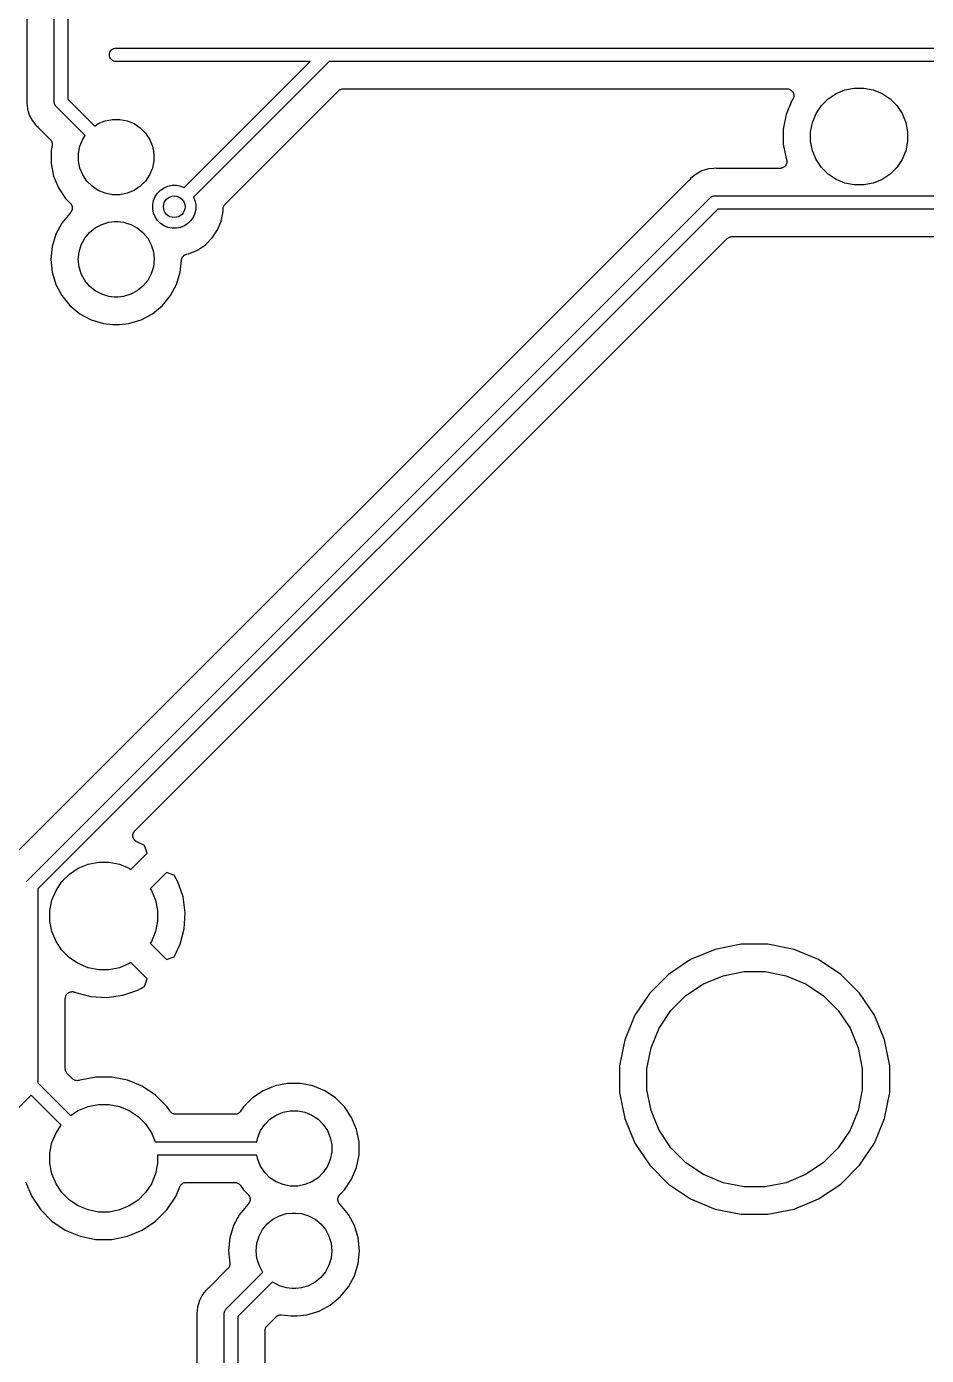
# Model space of a CAD drawing. Extents: x 77 to 228, y -160 to -63.
# Drawn here: x 92.57 to 109.28, y -102.65 to -77.97 of the extents above; entities that cross this region are included whole.
import ezdxf

# ---------------------------------------------------------------- set-up
doc = ezdxf.new("R2010")
doc.units = 0
doc.layers.add('BLACK', color=7, linetype='CONTINUOUS')

msp = doc.modelspace()

# ---------------------------------------------------------------- linework, layer by layer
at = {"layer": 'BLACK', "linetype": 'CONTINUOUS'}
for p, q in [((93.0836, -79.3595), (93.0836, -75.9582)), ((93.3336, -75.9582), (93.3336, -79.3138)), ((92.5756, -76.2212), (92.5756, -79.3283)), ((94.1084, -78.491), (94.1108, -78.4665)), ((94.1108, -78.5155), (94.1084, -78.491)), ((94.1108, -78.4665), (94.118, -78.4429)), ((94.118, -78.4429), (94.1296, -78.4212)), ((94.1296, -78.4212), (94.1452, -78.4022)), ((94.1452, -78.4022), (94.1642, -78.3866)), ((94.1642, -78.3866), (94.1859, -78.375)), ((94.1859, -78.375), (94.2095, -78.3678)), ((94.2095, -78.3678), (94.2279, -78.366)), ((94.2279, -78.366), (98.1297, -78.366)), ((98.1297, -78.366), (98.1358, -78.3654)), ((98.1358, -78.3654), (98.1419, -78.366)), ((98.1419, -78.366), (111.505, -78.366)), ((94.118, -78.5391), (94.1108, -78.5155)), ((94.1296, -78.5608), (94.118, -78.5391)), ((94.1452, -78.5798), (94.1296, -78.5608)), ((94.1642, -78.5954), (94.1452, -78.5798)), ((94.1859, -78.607), (94.1642, -78.5954)), ((94.2095, -78.6142), (94.1859, -78.607)), ((94.2279, -78.616), (94.2095, -78.6142)), ((97.834, -78.616), (94.2279, -78.616)), ((95.4935, -80.9565), (97.834, -78.616)), ((98.1876, -78.616), (95.6703, -81.1333)), ((111.459, -78.616), (98.1876, -78.616)), ((96.2576, -81.2644), (98.3608, -79.1612)), ((98.3608, -79.1612), (98.3611, -79.1609)), ((98.3611, -79.1609), (98.3621, -79.16)), ((98.3611, -79.1609), (98.3611, -79.1609)), ((98.3611, -79.1609), (98.3611, -79.1609)), ((98.3621, -79.16), (98.3712, -79.1526)), ((98.3712, -79.1526), (98.3803, -79.1452)), ((98.3803, -79.1452), (98.3809, -79.1449)), ((98.3809, -79.1449), (98.3814, -79.1445)), ((98.3814, -79.1445), (98.3918, -79.1391)), ((98.3918, -79.1391), (98.4022, -79.1336)), ((98.4022, -79.1336), (98.4028, -79.1334)), ((98.4028, -79.1334), (98.4034, -79.1331)), ((98.4034, -79.1331), (98.4147, -79.1298)), ((98.4147, -79.1298), (98.4259, -79.1264)), ((98.4259, -79.1264), (98.4266, -79.1264)), ((98.4266, -79.1264), (98.4272, -79.1262)), ((98.4272, -79.1262), (98.4389, -79.1251)), ((98.4389, -79.1251), (98.4506, -79.124)), ((98.4506, -79.124), (106.691, -79.124)), ((106.691, -79.124), (106.692, -79.124)), ((106.692, -79.124), (106.692, -79.124)), ((106.692, -79.124), (106.692, -79.124)), ((106.692, -79.124), (106.693, -79.124)), ((106.693, -79.124), (106.705, -79.1254)), ((106.705, -79.1254), (106.717, -79.1267)), ((106.717, -79.1267), (106.717, -79.1267)), ((106.717, -79.1267), (106.717, -79.1268)), ((106.717, -79.1268), (106.729, -79.1305)), ((106.729, -79.1305), (106.741, -79.1341)), ((106.741, -79.1341), (106.741, -79.1342)), ((106.741, -79.1342), (106.741, -79.1343)), ((106.741, -79.1343), (106.752, -79.1401)), ((106.752, -79.1401), (106.762, -79.1459)), ((106.762, -79.1459), (106.763, -79.1461)), ((106.763, -79.1461), (106.763, -79.1462)), ((106.763, -79.1462), (106.772, -79.1539)), ((106.772, -79.1539), (106.781, -79.1617)), ((106.781, -79.1617), (106.782, -79.162)), ((106.782, -79.162), (106.782, -79.1621)), ((106.782, -79.1621), (106.789, -79.1715)), ((106.789, -79.1715), (106.797, -79.181)), ((106.797, -79.181), (106.797, -79.1812)), ((106.797, -79.1812), (106.797, -79.1815)), ((106.797, -79.1815), (106.803, -79.1921)), ((106.803, -79.1921), (106.809, -79.2029)), ((106.809, -79.2029), (106.809, -79.2032)), ((106.809, -79.2032), (106.809, -79.2034)), ((106.809, -79.2034), (106.812, -79.215)), ((106.812, -79.215), (106.816, -79.2267)), ((106.816, -79.2267), (106.816, -79.2269)), ((106.816, -79.2269), (106.816, -79.2272)), ((106.816, -79.2272), (106.817, -79.2392)), ((107.456, -79.3109), (107.604, -79.2124)), ((107.604, -79.2124), (107.767, -79.1446)), ((107.767, -79.1446), (107.941, -79.11)), ((107.941, -79.11), (108.119, -79.11)), ((108.119, -79.11), (108.293, -79.1446)), ((108.293, -79.1446), (108.456, -79.2124)), ((108.456, -79.2124), (108.604, -79.3109)), ((92.575, -79.3407), (92.5725, -79.3656)), ((92.5725, -79.3656), (92.575, -79.3905)), ((92.5756, -79.33), (92.575, -79.3354)), ((92.575, -79.3354), (92.575, -79.3407)), ((92.575, -79.3905), (92.5848, -79.4897)), ((92.5756, -79.3283), (92.5756, -79.33)), ((93.083, -79.3656), (93.0836, -79.3595)), ((93.0836, -79.3717), (93.083, -79.3656)), ((93.0852, -79.3881), (93.0836, -79.3717)), ((93.0854, -79.3901), (93.0852, -79.3881)), ((93.0926, -79.4137), (93.0854, -79.3901)), ((93.1042, -79.4354), (93.0926, -79.4137)), ((93.1159, -79.4496), (93.1042, -79.4354)), ((93.1198, -79.4544), (93.1159, -79.4496)), ((93.1245, -79.4583), (93.1198, -79.4544)), ((93.6585, -79.9923), (93.1245, -79.4583)), ((93.3336, -79.3138), (93.8353, -79.8155)), ((106.782, -79.3431), (106.676, -79.5993)), ((106.797, -79.3216), (106.782, -79.3431)), ((106.802, -79.3109), (106.797, -79.3216)), ((106.808, -79.3002), (106.802, -79.3109)), ((106.812, -79.2881), (106.808, -79.2997)), ((106.808, -79.2997), (106.808, -79.2999)), ((106.808, -79.2999), (106.808, -79.3002)), ((106.815, -79.2765), (106.812, -79.2881)), ((106.816, -79.276), (106.815, -79.2763)), ((106.815, -79.2763), (106.815, -79.2765)), ((106.817, -79.264), (106.816, -79.276)), ((106.817, -79.2392), (106.818, -79.2513)), ((106.818, -79.2519), (106.817, -79.264)), ((106.818, -79.2513), (106.818, -79.2516)), ((106.818, -79.2516), (106.818, -79.2519)), ((107.232, -79.5837), (107.331, -79.4363)), ((107.331, -79.4363), (107.456, -79.3109)), ((108.604, -79.3109), (108.729, -79.4363)), ((108.729, -79.4363), (108.828, -79.5837)), ((92.5848, -79.4897), (92.5888, -79.5031)), ((92.5888, -79.5031), (92.621, -79.609)), ((92.621, -79.609), (92.6797, -79.719)), ((92.6797, -79.719), (92.743, -79.796)), ((93.9024, -79.7707), (94.0298, -79.7179)), ((94.0298, -79.7179), (94.1651, -79.691)), ((94.1651, -79.691), (94.3029, -79.691)), ((94.3029, -79.691), (94.4382, -79.7179)), ((94.4382, -79.7179), (94.5656, -79.7707)), ((106.676, -79.5993), (106.622, -79.8713)), ((107.165, -79.7475), (107.232, -79.5837)), ((108.828, -79.5837), (108.895, -79.7475)), ((92.743, -79.796), (92.743, -79.7961)), ((92.743, -79.7961), (92.7588, -79.8154)), ((92.7588, -79.8154), (92.7782, -79.8312)), ((92.7782, -79.8312), (92.7795, -79.8324)), ((92.7795, -79.8324), (92.7833, -79.8362)), ((92.7833, -79.8362), (92.7874, -79.8396)), ((92.7874, -79.8396), (93.0102, -80.0624)), ((93.8353, -79.8155), (93.9024, -79.7707)), ((94.5656, -79.7707), (94.6802, -79.8473)), ((94.6802, -79.8473), (94.7777, -79.9448)), ((94.7777, -79.9448), (94.8543, -80.0594)), ((106.622, -79.8713), (106.622, -80.1487)), ((107.13, -79.9214), (107.165, -79.7475)), ((107.13, -80.0986), (107.13, -79.9214)), ((108.895, -79.7475), (108.93, -79.9214)), ((108.93, -79.9214), (108.93, -80.0986)), ((93.0102, -80.0624), (93.0105, -80.0627)), ((93.0105, -80.0627), (93.0105, -80.0627)), ((93.0105, -80.0627), (93.0106, -80.0628)), ((93.0106, -80.0628), (93.0114, -80.0636)), ((93.0114, -80.0636), (93.0188, -80.0729)), ((93.0188, -80.0729), (93.0262, -80.082)), ((93.0449, -80.1769), (93.026, -80.272)), ((93.0262, -80.082), (93.0265, -80.0825)), ((93.0265, -80.0825), (93.0269, -80.083)), ((93.0269, -80.083), (93.0323, -80.0935)), ((93.0323, -80.0935), (93.0378, -80.1039)), ((93.0378, -80.1039), (93.038, -80.1044)), ((93.038, -80.1044), (93.0383, -80.105)), ((93.0383, -80.105), (93.0416, -80.1163)), ((93.0416, -80.1163), (93.045, -80.1276)), ((93.0461, -80.1652), (93.0449, -80.1769)), ((93.045, -80.1276), (93.045, -80.1282)), ((93.045, -80.1282), (93.0452, -80.1288)), ((93.0452, -80.1288), (93.0462, -80.1406)), ((93.0473, -80.1535), (93.0461, -80.1652)), ((93.0462, -80.1406), (93.0474, -80.1523)), ((93.0474, -80.1523), (93.0473, -80.1529)), ((93.0473, -80.1529), (93.0473, -80.1535)), ((93.534, -80.3221), (93.5609, -80.1868)), ((93.5609, -80.1868), (93.6137, -80.0594)), ((93.6137, -80.0594), (93.6585, -79.9923)), ((94.8543, -80.0594), (94.9071, -80.1868)), ((94.9071, -80.1868), (94.934, -80.3221)), ((106.622, -80.1487), (106.676, -80.4207)), ((107.165, -80.2725), (107.13, -80.0986)), ((108.93, -80.0986), (108.895, -80.2725)), ((93.026, -80.272), (93.026, -80.51)), ((93.534, -80.4599), (93.534, -80.3221)), ((93.5609, -80.5952), (93.534, -80.4599)), ((94.934, -80.4599), (94.9071, -80.5952)), ((94.934, -80.3221), (94.934, -80.4599)), ((106.676, -80.4207), (106.679, -80.4268)), ((106.679, -80.4268), (106.679, -80.4278)), ((106.679, -80.4278), (106.679, -80.4278)), ((106.679, -80.4278), (106.679, -80.4278)), ((106.679, -80.4278), (106.679, -80.4284)), ((106.679, -80.4284), (106.683, -80.4402)), ((106.683, -80.4402), (106.686, -80.4516)), ((106.686, -80.4516), (106.686, -80.4519)), ((106.686, -80.4519), (106.686, -80.4523)), ((106.686, -80.4523), (106.687, -80.4643)), ((106.687, -80.4643), (106.688, -80.4763)), ((107.232, -80.4363), (107.165, -80.2725)), ((107.331, -80.5837), (107.232, -80.4363)), ((108.828, -80.4363), (108.729, -80.5837)), ((108.895, -80.2725), (108.828, -80.4363)), ((93.026, -80.51), (93.0724, -80.7434)), ((93.6137, -80.7226), (93.5609, -80.5952)), ((94.9071, -80.5952), (94.8543, -80.7226)), ((105.002, -80.7065), (104.931, -80.7647)), ((105.112, -80.6478), (105.002, -80.7065)), ((105.231, -80.6116), (105.112, -80.6478)), ((105.33, -80.6018), (105.231, -80.6116)), ((105.355, -80.5993), (105.33, -80.6018)), ((105.33, -80.6018), (105.33, -80.6018)), ((105.38, -80.6018), (105.355, -80.5993)), ((105.385, -80.6018), (105.38, -80.6018)), ((105.391, -80.6024), (105.385, -80.6018)), ((105.392, -80.6024), (105.391, -80.6024)), ((106.561, -80.6024), (105.392, -80.6024)), ((106.573, -80.6012), (106.561, -80.6024)), ((106.585, -80.6001), (106.573, -80.6012)), ((106.586, -80.6), (106.585, -80.6001)), ((106.597, -80.5965), (106.586, -80.6)), ((106.586, -80.6), (106.586, -80.6)), ((106.609, -80.5931), (106.597, -80.5965)), ((106.61, -80.5928), (106.609, -80.5929)), ((106.609, -80.5929), (106.609, -80.5931)), ((106.62, -80.5872), (106.61, -80.5928)), ((106.631, -80.5815), (106.62, -80.5872)), ((106.632, -80.5812), (106.631, -80.5813)), ((106.631, -80.5813), (106.631, -80.5815)), ((106.641, -80.5735), (106.632, -80.5812)), ((106.65, -80.566), (106.641, -80.5735)), ((106.651, -80.5657), (106.65, -80.566)), ((106.658, -80.5562), (106.651, -80.5655)), ((106.651, -80.5655), (106.651, -80.5657)), ((106.666, -80.547), (106.658, -80.5562)), ((106.667, -80.5464), (106.666, -80.5467)), ((106.666, -80.5467), (106.666, -80.547)), ((106.672, -80.5359), (106.667, -80.5464)), ((106.678, -80.5252), (106.672, -80.5359)), ((106.682, -80.513), (106.678, -80.5246)), ((106.678, -80.5246), (106.678, -80.5249)), ((106.678, -80.5249), (106.678, -80.5252)), ((106.686, -80.5016), (106.682, -80.513)), ((106.687, -80.489), (106.686, -80.5009)), ((106.686, -80.5009), (106.686, -80.5013)), ((106.686, -80.5013), (106.686, -80.5016)), ((106.688, -80.477), (106.687, -80.489)), ((106.688, -80.4763), (106.688, -80.4766)), ((106.688, -80.4766), (106.688, -80.477)), ((107.456, -80.7091), (107.331, -80.5837)), ((107.604, -80.8076), (107.456, -80.7091)), ((108.604, -80.7091), (108.456, -80.8076)), ((108.729, -80.5837), (108.604, -80.7091)), ((104.881, -80.8142), (92.2354, -93.4597)), ((93.0724, -80.7434), (93.1635, -80.9632)), ((93.1635, -80.9632), (93.2957, -81.1611)), ((93.6903, -80.8372), (93.6137, -80.7226)), ((93.7878, -80.9347), (93.6903, -80.8372)), ((93.9024, -81.0113), (93.7878, -80.9347)), ((94.6802, -80.9347), (94.5656, -81.0113)), ((94.7777, -80.8372), (94.6802, -80.9347)), ((94.8543, -80.7226), (94.7777, -80.8372)), ((95.0574, -81.0037), (95.1229, -80.9599)), ((95.1229, -80.9599), (95.1957, -80.9298)), ((95.1957, -80.9298), (95.273, -80.9144)), ((95.273, -80.9144), (95.3518, -80.9144)), ((95.3518, -80.9144), (95.4291, -80.9298)), ((95.4291, -80.9298), (95.4935, -80.9565)), ((104.884, -80.8101), (104.881, -80.8142)), ((104.888, -80.8063), (104.884, -80.8101)), ((104.889, -80.805), (104.888, -80.8063)), ((104.905, -80.7856), (104.889, -80.805)), ((104.931, -80.7647), (104.905, -80.7856)), ((104.931, -80.7647), (104.931, -80.7647)), ((107.767, -80.8754), (107.604, -80.8076)), ((107.941, -80.91), (107.767, -80.8754)), ((108.119, -80.91), (107.941, -80.91)), ((108.293, -80.8754), (108.119, -80.91)), ((108.456, -80.8076), (108.293, -80.8754)), ((92.5725, -93.841), (105.262, -81.1513)), ((93.2957, -81.1611), (93.3819, -81.2472)), ((94.0298, -81.0641), (93.9024, -81.0113)), ((94.1651, -81.091), (94.0298, -81.0641)), ((94.3029, -81.091), (94.1651, -81.091)), ((94.4382, -81.0641), (94.3029, -81.091)), ((94.5656, -81.0113), (94.4382, -81.0641)), ((94.9124, -81.275), (94.9278, -81.1977)), ((94.9278, -81.1977), (94.9579, -81.1249)), ((94.9579, -81.1249), (95.0017, -81.0594)), ((95.0017, -81.0594), (95.0574, -81.0037)), ((95.6703, -81.1333), (95.697, -81.1977)), ((95.697, -81.1977), (95.7124, -81.275)), ((105.262, -81.1513), (105.266, -81.1466)), ((105.266, -81.1466), (105.271, -81.1427)), ((105.271, -81.1427), (105.285, -81.131)), ((105.271, -81.1427), (105.271, -81.1427)), ((105.285, -81.131), (105.297, -81.1244)), ((105.297, -81.1244), (105.307, -81.1194)), ((105.307, -81.1194), (105.33, -81.1122)), ((105.33, -81.1122), (105.349, -81.1104)), ((105.349, -81.1104), (105.355, -81.1098)), ((105.349, -81.1104), (105.349, -81.1104)), ((105.355, -81.1098), (105.361, -81.1104)), ((105.361, -81.1104), (143.636, -81.1104)), ((105.407, -81.3604), (92.7816, -93.9855)), ((93.3775, -81.4305), (93.2247, -81.6166)), ((93.3812, -81.4275), (93.3775, -81.4305)), ((93.3855, -81.4224), (93.3812, -81.4275)), ((93.3819, -81.2472), (93.3831, -81.2485)), ((93.3831, -81.2485), (93.3867, -81.253)), ((93.3901, -81.4177), (93.3855, -81.4224)), ((93.3867, -81.253), (93.3908, -81.2571)), ((93.3934, -81.4129), (93.3901, -81.4177)), ((93.3908, -81.2571), (93.3944, -81.2627)), ((93.3971, -81.4084), (93.3934, -81.4129)), ((93.3944, -81.2627), (93.3986, -81.2679)), ((93.4003, -81.4026), (93.3971, -81.4084)), ((93.3986, -81.2679), (93.4012, -81.273)), ((93.4039, -81.3971), (93.4003, -81.4026)), ((93.4012, -81.273), (93.4044, -81.2778)), ((93.4062, -81.3917), (93.4039, -81.3971)), ((93.4044, -81.2778), (93.4069, -81.284)), ((93.409, -81.3866), (93.4062, -81.3917)), ((93.4069, -81.284), (93.41, -81.2899)), ((93.4109, -81.3803), (93.409, -81.3866)), ((93.41, -81.2899), (93.4116, -81.2954)), ((93.4135, -81.3742), (93.4109, -81.3803)), ((93.4116, -81.2954), (93.4138, -81.3008)), ((93.4146, -81.3685), (93.4135, -81.3742)), ((93.4138, -81.3008), (93.415, -81.3073)), ((93.4164, -81.363), (93.4146, -81.3685)), ((93.415, -81.3073), (93.4169, -81.3137)), ((93.4171, -81.3564), (93.4164, -81.363)), ((93.4169, -81.3137), (93.4174, -81.3194)), ((93.4184, -81.3499), (93.4171, -81.3564)), ((93.4174, -81.3194), (93.4185, -81.3251)), ((93.419, -81.3384), (93.4184, -81.3441)), ((93.4184, -81.3441), (93.4184, -81.3499)), ((93.4185, -81.3251), (93.4185, -81.3318)), ((93.4185, -81.3318), (93.419, -81.3384)), ((94.9124, -81.3538), (94.9124, -81.275)), ((94.9278, -81.4311), (94.9124, -81.3538)), ((94.9579, -81.5039), (94.9278, -81.4311)), ((95.697, -81.4311), (95.6669, -81.5039)), ((95.7124, -81.3538), (95.697, -81.4311)), ((95.7124, -81.275), (95.7124, -81.3538)), ((96.1855, -81.5793), (96.2204, -81.4038)), ((96.2204, -81.3524), (96.2217, -81.3408)), ((96.2204, -81.3537), (96.2204, -81.3524)), ((96.2204, -81.3538), (96.2204, -81.3537)), ((96.2204, -81.3542), (96.2204, -81.3538)), ((96.2204, -81.3538), (96.2204, -81.3538)), ((96.2204, -81.4038), (96.2204, -81.3542)), ((96.2217, -81.3408), (96.2229, -81.3291)), ((96.2229, -81.3291), (96.2231, -81.3285)), ((96.2231, -81.3285), (96.2232, -81.3278)), ((96.2232, -81.3278), (96.2267, -81.3166)), ((96.2267, -81.3166), (96.2302, -81.3054)), ((96.2302, -81.3054), (96.2305, -81.3048)), ((96.2305, -81.3048), (96.2307, -81.3042)), ((96.2307, -81.3042), (96.2363, -81.2939)), ((96.2363, -81.2939), (96.2419, -81.2836)), ((96.2419, -81.2836), (96.2423, -81.283)), ((96.2423, -81.283), (96.2426, -81.2824)), ((96.2426, -81.2824), (96.2501, -81.2735)), ((96.2501, -81.2735), (96.2576, -81.2644)), ((143.682, -81.3604), (105.407, -81.3604)), ((93.2247, -81.6166), (93.1126, -81.8265)), ((93.8432, -81.7062), (93.9648, -81.6412)), ((93.9648, -81.6412), (94.0968, -81.6011)), ((94.0968, -81.6011), (94.1996, -81.591)), ((94.1996, -81.591), (94.2684, -81.591)), ((94.2684, -81.591), (94.3712, -81.6011)), ((94.3712, -81.6011), (94.5032, -81.6412)), ((94.5032, -81.6412), (94.6248, -81.7062)), ((95.0017, -81.5694), (94.9579, -81.5039)), ((95.0574, -81.6251), (95.0017, -81.5694)), ((95.1229, -81.6689), (95.0574, -81.6251)), ((95.1957, -81.699), (95.1229, -81.6689)), ((95.273, -81.7144), (95.1957, -81.699)), ((95.4291, -81.699), (95.3518, -81.7144)), ((95.5019, -81.6689), (95.4291, -81.699)), ((95.5674, -81.6251), (95.5019, -81.6689)), ((95.6231, -81.5694), (95.5674, -81.6251)), ((95.6669, -81.5039), (95.6231, -81.5694)), ((96.1171, -81.7445), (96.1855, -81.5793)), ((93.1126, -81.8265), (93.0435, -82.0542)), ((93.5842, -82.0218), (93.6492, -81.9002)), ((93.6492, -81.9002), (93.7366, -81.7936)), ((93.7366, -81.7936), (93.8432, -81.7062)), ((94.6248, -81.7062), (94.7314, -81.7936)), ((94.7314, -81.7936), (94.8188, -81.9002)), ((94.8188, -81.9002), (94.8838, -82.0218)), ((95.3518, -81.7144), (95.273, -81.7144)), ((95.8912, -82.0197), (96.0177, -81.8932)), ((96.0177, -81.8932), (96.1171, -81.7445)), ((105.526, -81.9598), (105.58, -81.9056)), ((105.58, -81.9053), (105.581, -81.9044)), ((105.58, -81.9056), (105.58, -81.9053)), ((105.58, -81.9053), (105.58, -81.9053)), ((105.58, -81.9053), (105.58, -81.9053)), ((105.581, -81.9044), (105.59, -81.897)), ((105.59, -81.897), (105.6, -81.8896)), ((105.6, -81.8893), (105.601, -81.8889)), ((105.6, -81.8896), (105.6, -81.8893)), ((105.601, -81.8889), (105.611, -81.8835)), ((105.611, -81.8835), (105.621, -81.878)), ((105.621, -81.878), (105.622, -81.8778)), ((105.622, -81.8778), (105.623, -81.8775)), ((105.623, -81.8775), (105.634, -81.8742)), ((105.634, -81.8742), (105.645, -81.8708)), ((105.645, -81.8708), (105.646, -81.8708)), ((105.646, -81.8706), (105.658, -81.8695)), ((105.646, -81.8708), (105.646, -81.8706)), ((105.658, -81.8695), (105.67, -81.8684)), ((105.67, -81.8684), (143.651, -81.8684)), ((93.0435, -82.0542), (93.0202, -82.291)), ((93.5306, -82.291), (93.5441, -82.1538)), ((93.5441, -82.1538), (93.5842, -82.0218)), ((94.8838, -82.0218), (94.9239, -82.1538)), ((94.9239, -82.1538), (94.9374, -82.291)), ((95.5308, -82.1985), (95.537, -82.196)), ((95.537, -82.196), (95.5426, -82.195)), ((95.5426, -82.195), (95.548, -82.1933)), ((95.548, -82.1933), (95.5773, -82.1875)), ((95.5773, -82.1875), (95.7425, -82.1191)), ((95.7425, -82.1191), (95.8912, -82.0197)), ((104.328, -83.1578), (105.526, -81.9598)), ((93.0202, -82.291), (93.0435, -82.5278)), ((93.5441, -82.4282), (93.5306, -82.291)), ((93.5842, -82.5602), (93.5441, -82.4282)), ((94.9239, -82.4282), (94.8838, -82.5602)), ((94.9374, -82.291), (94.9239, -82.4282)), ((95.4245, -82.5278), (95.4464, -82.3054)), ((95.4464, -82.3054), (95.4466, -82.3037)), ((95.4466, -82.3037), (95.4478, -82.2981)), ((95.4478, -82.2981), (95.4484, -82.2925)), ((95.4484, -82.2925), (95.4504, -82.286)), ((95.4504, -82.286), (95.4518, -82.2794)), ((95.4518, -82.2794), (95.454, -82.2742)), ((95.454, -82.2742), (95.4557, -82.2688)), ((95.4557, -82.2688), (95.4589, -82.2628)), ((95.4589, -82.2628), (95.4615, -82.2566)), ((95.4615, -82.2566), (95.4648, -82.252)), ((95.4648, -82.252), (95.4675, -82.247)), ((95.4675, -82.247), (95.4718, -82.2418)), ((95.4718, -82.2418), (95.4756, -82.2362)), ((95.4756, -82.2362), (95.4796, -82.2322)), ((95.4796, -82.2322), (95.4832, -82.2278)), ((95.4832, -82.2278), (95.4885, -82.2236)), ((95.4885, -82.2236), (95.4933, -82.2189)), ((95.4933, -82.2189), (95.498, -82.2158)), ((95.498, -82.2158), (95.5024, -82.2122)), ((95.5024, -82.2122), (95.5084, -82.209)), ((95.5084, -82.209), (95.514, -82.2053)), ((95.514, -82.2053), (95.5193, -82.2032)), ((95.5193, -82.2032), (95.5243, -82.2005)), ((95.5243, -82.2005), (95.5308, -82.1985)), ((93.0435, -82.5278), (93.1126, -82.7555)), ((93.6492, -82.6818), (93.5842, -82.5602)), ((93.7366, -82.7884), (93.6492, -82.6818)), ((94.8188, -82.6818), (94.7314, -82.7884)), ((94.8838, -82.5602), (94.8188, -82.6818)), ((95.3554, -82.7555), (95.4245, -82.5278)), ((93.1126, -82.7555), (93.2247, -82.9654)), ((93.8432, -82.8758), (93.7366, -82.7884)), ((93.9648, -82.9408), (93.8432, -82.8758)), ((94.6248, -82.8758), (94.5032, -82.9408)), ((94.7314, -82.7884), (94.6248, -82.8758)), ((95.2433, -82.9654), (95.3554, -82.7555)), ((93.2247, -82.9654), (93.3757, -83.1493)), ((93.3757, -83.1493), (93.5596, -83.3003)), ((94.0968, -82.9809), (93.9648, -82.9408)), ((94.1996, -82.991), (94.0968, -82.9809)), ((94.2684, -82.991), (94.1996, -82.991)), ((94.3712, -82.9809), (94.2684, -82.991)), ((94.5032, -82.9408), (94.3712, -82.9809)), ((94.9084, -83.3003), (95.0923, -83.1493)), ((95.0923, -83.1493), (95.2433, -82.9654)), ((103.255, -84.2305), (104.328, -83.1578)), ((104.328, -83.1578), (104.328, -83.1578)), ((93.5596, -83.3003), (93.7695, -83.4124)), ((93.7695, -83.4124), (93.9972, -83.4815)), ((94.4708, -83.4815), (94.6985, -83.4124)), ((94.6985, -83.4124), (94.9084, -83.3003)), ((93.9972, -83.4815), (94.1747, -83.499)), ((94.1747, -83.499), (94.2933, -83.499)), ((94.2933, -83.499), (94.4708, -83.4815)), ((99.9504, -87.5352), (103.255, -84.2306)), ((103.255, -84.2306), (103.255, -84.2305)), ((94.5808, -92.9047), (99.9504, -87.5352)), ((94.5436, -92.9941), (94.544, -92.99)), ((94.5443, -93.0023), (94.5436, -92.9941)), ((94.5439, -92.9858), (94.5452, -92.9777)), ((94.544, -92.99), (94.5439, -92.9858)), ((94.5446, -93.0106), (94.5443, -93.0023)), ((94.5455, -93.0146), (94.5446, -93.0106)), ((94.5452, -92.9777), (94.5461, -92.9694)), ((94.5459, -93.0188), (94.5455, -93.0146)), ((94.5483, -93.0267), (94.5459, -93.0188)), ((94.5461, -92.9694), (94.5473, -92.9655)), ((94.5473, -92.9655), (94.548, -92.9614)), ((94.548, -92.9614), (94.5509, -92.9536)), ((94.5501, -93.0348), (94.5483, -93.0267)), ((94.5518, -93.0385), (94.5501, -93.0348)), ((94.5509, -92.9536), (94.5533, -92.9457)), ((94.553, -93.0425), (94.5518, -93.0385)), ((94.5568, -93.0499), (94.553, -93.0425)), ((94.5533, -92.9457), (94.5553, -92.9421)), ((94.5553, -92.9421), (94.5568, -92.9382)), ((94.5568, -92.9382), (94.5611, -92.9312)), ((94.5602, -93.0574), (94.5568, -93.0499)), ((94.5626, -93.0608), (94.5602, -93.0574)), ((94.5611, -92.9312), (94.565, -92.9239)), ((94.565, -92.9239), (94.5677, -92.9207)), ((94.5677, -92.9207), (94.5699, -92.9172)), ((94.5699, -92.9172), (94.5755, -92.9111)), ((94.5755, -92.9111), (94.5808, -92.9047)), ((94.5645, -93.0645), (94.5626, -93.0608)), ((94.5697, -93.0709), (94.5645, -93.0645)), ((94.5745, -93.0776), (94.5697, -93.0709)), ((94.5775, -93.0805), (94.5745, -93.0776)), ((94.5801, -93.0837), (94.5775, -93.0805)), ((94.5865, -93.089), (94.5801, -93.0837)), ((94.5925, -93.0947), (94.5865, -93.089)), ((94.596, -93.0969), (94.5925, -93.0947)), ((94.5992, -93.0996), (94.596, -93.0969)), ((94.6064, -93.1035), (94.5992, -93.0996)), ((94.6134, -93.108), (94.6064, -93.1035)), ((94.615, -93.1088), (94.6134, -93.108)), ((94.7612, -93.1799), (94.615, -93.1088)), ((94.8119, -93.3199), (94.7612, -93.1799)), ((93.5293, -93.6018), (93.7113, -93.5264)), ((93.7113, -93.5264), (93.9045, -93.488)), ((93.9045, -93.488), (94.1015, -93.488)), ((94.1015, -93.488), (94.2947, -93.5264)), ((94.2947, -93.5264), (94.4767, -93.6018)), ((94.5086, -93.6232), (94.8119, -93.3199)), ((93.2262, -93.8505), (93.3655, -93.7112)), ((93.3655, -93.7112), (93.5293, -93.6018)), ((94.4767, -93.6018), (94.5086, -93.6232)), ((95.1711, -93.6791), (94.8678, -93.9824)), ((95.3138, -93.7308), (95.1711, -93.6791)), ((95.379, -93.8529), (95.3138, -93.7308)), ((92.5678, -93.8449), (92.5725, -93.841)), ((92.7816, -93.9855), (92.7816, -97.5898)), ((93.0414, -94.1963), (93.1168, -94.0143)), ((93.1168, -94.0143), (93.2262, -93.8505)), ((94.8678, -93.9824), (94.8892, -94.0143)), ((94.8892, -94.0143), (94.9646, -94.1963)), ((95.4768, -94.136), (95.379, -93.8529)), ((93.003, -94.3895), (93.0414, -94.1963)), ((94.9646, -94.1963), (95.003, -94.3895)), ((95.5172, -94.4303), (95.4768, -94.136)), ((93.003, -94.5865), (93.003, -94.3895)), ((95.003, -94.3895), (95.003, -94.5865)), ((95.4994, -94.7268), (95.5172, -94.4303)), ((93.0414, -94.7797), (93.003, -94.5865)), ((93.1168, -94.9617), (93.0414, -94.7797)), ((94.9646, -94.7797), (94.8892, -94.9617)), ((95.003, -94.5865), (94.9646, -94.7797)), ((95.424, -95.0141), (95.4994, -94.7268)), ((93.2262, -95.1255), (93.1168, -94.9617)), ((94.8892, -94.9617), (94.8678, -94.9936)), ((94.8678, -94.9936), (95.1711, -95.2969)), ((95.3111, -95.2462), (95.424, -95.0141)), ((105.843, -95.013), (105.358, -95.1094)), ((106.337, -95.013), (105.843, -95.013)), ((106.822, -95.1094), (106.337, -95.013)), ((93.3655, -95.2648), (93.2262, -95.1255)), ((93.5293, -95.3742), (93.3655, -95.2648)), ((95.1711, -95.2969), (95.3111, -95.2462)), ((105.358, -95.1094), (104.902, -95.2984)), ((107.278, -95.2984), (106.822, -95.1094)), ((93.7113, -95.4496), (93.5293, -95.3742)), ((93.9045, -95.488), (93.7113, -95.4496)), ((94.1015, -95.488), (93.9045, -95.488)), ((94.2947, -95.4496), (94.1015, -95.488)), ((94.4767, -95.3742), (94.2947, -95.4496)), ((94.5086, -95.3528), (94.4767, -95.3742)), ((94.8119, -95.6561), (94.5086, -95.3528)), ((104.902, -95.2984), (104.491, -95.5729)), ((105.507, -95.5979), (105.893, -95.521)), ((105.893, -95.521), (106.287, -95.521)), ((106.287, -95.521), (106.673, -95.5979)), ((107.689, -95.5729), (107.278, -95.2984)), ((94.7602, -95.7988), (94.8119, -95.6561)), ((104.491, -95.5729), (104.142, -95.9222)), ((104.815, -95.9675), (105.143, -95.7486)), ((105.143, -95.7486), (105.507, -95.5979)), ((106.673, -95.5979), (107.037, -95.7486)), ((107.037, -95.7486), (107.365, -95.9675)), ((108.038, -95.9222), (107.689, -95.5729)), ((93.2896, -96.0192), (93.29, -96.0157)), ((93.2896, -96.0209), (93.2896, -96.0192)), ((93.2896, -97.3268), (93.2896, -96.0209)), ((93.2899, -96.0122), (93.2914, -96.0034)), ((93.29, -96.0157), (93.2899, -96.0122)), ((93.2914, -96.0034), (93.2924, -95.9945)), ((93.2924, -95.9945), (93.2934, -95.9912)), ((93.2934, -95.9912), (93.294, -95.9878)), ((93.294, -95.9878), (93.2972, -95.9794)), ((93.2972, -95.9794), (93.2999, -95.9709)), ((93.2999, -95.9709), (93.3015, -95.9678)), ((93.3015, -95.9678), (93.3028, -95.9646)), ((93.3028, -95.9646), (93.3075, -95.957)), ((93.3075, -95.957), (93.3118, -95.9492)), ((93.3118, -95.9492), (93.3141, -95.9465)), ((93.3141, -95.9465), (93.3159, -95.9436)), ((93.3159, -95.9436), (93.322, -95.937)), ((93.322, -95.937), (93.3277, -95.9302)), ((93.3277, -95.9302), (93.3305, -95.928)), ((93.3305, -95.928), (93.3328, -95.9255)), ((93.3328, -95.9255), (93.3401, -95.9203)), ((93.3401, -95.9203), (93.3471, -95.9147)), ((93.3471, -95.9147), (93.3501, -95.913)), ((93.3501, -95.913), (93.353, -95.911)), ((93.353, -95.911), (93.3611, -95.9073)), ((93.3611, -95.9073), (93.369, -95.9032)), ((93.369, -95.9032), (93.3724, -95.9022)), ((93.3724, -95.9022), (93.3755, -95.9008)), ((93.3755, -95.9008), (93.3843, -95.8987)), ((93.3843, -95.8987), (93.3928, -95.8962)), ((93.3928, -95.8962), (93.3963, -95.8959)), ((93.3963, -95.8959), (93.3997, -95.8951)), ((93.3997, -95.8951), (93.4086, -95.8947)), ((93.4086, -95.8947), (93.4175, -95.8939)), ((93.4175, -95.8939), (93.421, -95.8943)), ((93.421, -95.8943), (93.4244, -95.8942)), ((93.4244, -95.8942), (93.4332, -95.8956)), ((93.4332, -95.8956), (93.4421, -95.8965)), ((93.4421, -95.8965), (93.4455, -95.8976)), ((93.4455, -95.8976), (93.4489, -95.8981)), ((93.4489, -95.8981), (93.4573, -95.9012)), ((93.4573, -95.9012), (93.4658, -95.9039)), ((93.4658, -95.9039), (93.4689, -95.9055)), ((93.4689, -95.9055), (93.4722, -95.9067)), ((93.4722, -95.9067), (93.4769, -95.909)), ((93.4769, -95.909), (93.7642, -95.9844)), ((93.7642, -95.9844), (94.0607, -96.0022)), ((94.0607, -96.0022), (94.355, -95.9618)), ((94.355, -95.9618), (94.6381, -95.864)), ((94.6381, -95.864), (94.7602, -95.7988)), ((104.142, -95.9222), (103.867, -96.333)), ((104.536, -96.2461), (104.815, -95.9675)), ((107.365, -95.9675), (107.644, -96.2461)), ((108.313, -96.333), (108.038, -95.9222)), ((104.318, -96.5736), (104.536, -96.2461)), ((107.644, -96.2461), (107.862, -96.5736)), ((103.867, -96.333), (103.678, -96.7894)), ((108.502, -96.7894), (108.313, -96.333)), ((104.167, -96.9376), (104.318, -96.5736)), ((107.862, -96.5736), (108.013, -96.9376)), ((103.678, -96.7894), (103.582, -97.274)), ((104.09, -97.324), (104.167, -96.9376)), ((108.013, -96.9376), (108.09, -97.324)), ((108.598, -97.274), (108.502, -96.7894)), ((93.2907, -97.3385), (93.2896, -97.3268)), ((93.2918, -97.3502), (93.2907, -97.3385)), ((93.292, -97.3508), (93.2918, -97.3502)), ((93.292, -97.3515), (93.292, -97.3508)), ((93.2954, -97.3627), (93.292, -97.3515)), ((93.2987, -97.374), (93.2954, -97.3627)), ((93.299, -97.3746), (93.2987, -97.374)), ((93.2992, -97.3752), (93.299, -97.3746)), ((93.3047, -97.3856), (93.2992, -97.3752)), ((93.3101, -97.396), (93.3047, -97.3856)), ((93.3105, -97.3965), (93.3101, -97.396)), ((93.3108, -97.3971), (93.3105, -97.3965)), ((93.3182, -97.4062), (93.3108, -97.3971)), ((93.3256, -97.4153), (93.3182, -97.4062)), ((93.3265, -97.4163), (93.3256, -97.4153)), ((93.3268, -97.4166), (93.3265, -97.4163)), ((93.3265, -97.4163), (93.3265, -97.4163)), ((93.3265, -97.4163), (93.3265, -97.4163)), ((93.4218, -97.5116), (93.3268, -97.4166)), ((93.8545, -97.48), (93.5631, -97.538)), ((94.1515, -97.48), (93.8545, -97.48)), ((94.4429, -97.538), (94.1515, -97.48)), ((103.582, -97.274), (103.582, -97.768)), ((104.09, -97.718), (104.09, -97.324)), ((108.09, -97.324), (108.09, -97.718)), ((108.598, -97.768), (108.598, -97.274)), ((92.7816, -97.5898), (93.388, -98.1962)), ((93.431, -97.5191), (93.4218, -97.5116)), ((93.4401, -97.5267), (93.431, -97.5191)), ((93.4405, -97.527), (93.4401, -97.5267)), ((93.441, -97.5274), (93.4405, -97.527)), ((93.4513, -97.5329), (93.441, -97.5274)), ((93.4618, -97.5386), (93.4513, -97.5329)), ((93.4623, -97.5388), (93.4618, -97.5386)), ((93.4628, -97.5391), (93.4623, -97.5388)), ((93.4741, -97.5425), (93.4628, -97.5391)), ((93.4854, -97.5461), (93.4741, -97.5425)), ((93.486, -97.5462), (93.4854, -97.5461)), ((93.4865, -97.5463), (93.486, -97.5462)), ((93.4983, -97.5475), (93.4865, -97.5463)), ((93.5101, -97.5488), (93.4983, -97.5475)), ((93.5106, -97.5488), (93.5101, -97.5488)), ((93.5112, -97.5488), (93.5106, -97.5488)), ((93.5229, -97.5477), (93.5112, -97.5488)), ((93.5348, -97.5467), (93.5229, -97.5477)), ((93.5353, -97.5465), (93.5348, -97.5467)), ((93.5359, -97.5465), (93.5353, -97.5465)), ((93.5471, -97.5431), (93.5359, -97.5465)), ((93.5586, -97.5398), (93.5471, -97.5431)), ((93.5596, -97.5394), (93.5586, -97.5398)), ((93.5602, -97.5392), (93.5596, -97.5394)), ((93.5596, -97.5394), (93.5596, -97.5394)), ((93.5596, -97.5394), (93.5596, -97.5394)), ((93.5631, -97.538), (93.5602, -97.5392)), ((94.7173, -97.6516), (94.4429, -97.538)), ((94.9643, -97.8167), (94.7173, -97.6516)), ((96.9638, -97.7355), (96.7659, -97.8677)), ((97.1836, -97.6444), (96.9638, -97.7355)), ((97.417, -97.598), (97.1836, -97.6444)), ((97.655, -97.598), (97.417, -97.598)), ((97.8884, -97.6444), (97.655, -97.598)), ((98.1082, -97.7355), (97.8884, -97.6444)), ((98.3061, -97.8677), (98.1082, -97.7355)), ((104.167, -98.1044), (104.09, -97.718)), ((108.09, -97.718), (108.013, -98.1044)), ((92.6566, -97.8184), (91.4029, -99.072)), ((93.2112, -98.373), (92.6566, -97.8184)), ((93.7113, -98.0264), (93.9045, -97.988)), ((93.9045, -97.988), (94.1015, -97.988)), ((94.1015, -97.988), (94.2947, -98.0264)), ((95.1743, -98.0267), (94.9643, -97.8167)), ((96.7659, -97.8677), (96.5977, -98.0359)), ((98.4743, -98.0359), (98.3061, -97.8677)), ((103.582, -97.768), (103.678, -98.2526)), ((108.502, -98.2526), (108.598, -97.768)), ((93.388, -98.1962), (93.5293, -98.1018)), ((93.5293, -98.1018), (93.7113, -98.0264)), ((94.2947, -98.0264), (94.4767, -98.1018)), ((94.4767, -98.1018), (94.6405, -98.2112)), ((94.6405, -98.2112), (94.7798, -98.3505)), ((95.2344, -98.1166), (95.1743, -98.0267)), ((95.2418, -98.1257), (95.2344, -98.1166)), ((95.2492, -98.1349), (95.2418, -98.1257)), ((95.2497, -98.1352), (95.2492, -98.1349)), ((95.2501, -98.1357), (95.2497, -98.1352)), ((95.2592, -98.1432), (95.2501, -98.1357)), ((95.2682, -98.1508), (95.2592, -98.1432)), ((95.2688, -98.1511), (95.2682, -98.1508)), ((95.2692, -98.1515), (95.2688, -98.1511)), ((95.2796, -98.157), (95.2692, -98.1515)), ((95.2899, -98.1627), (95.2796, -98.157)), ((95.2905, -98.1629), (95.2899, -98.1627)), ((95.2911, -98.1632), (95.2905, -98.1629)), ((95.3023, -98.1667), (95.2911, -98.1632)), ((95.3136, -98.1702), (95.3023, -98.1667)), ((95.3142, -98.1703), (95.3136, -98.1702)), ((95.3148, -98.1705), (95.3142, -98.1703)), ((95.3265, -98.1717), (95.3148, -98.1705)), ((95.3382, -98.173), (95.3265, -98.1717)), ((95.3394, -98.173), (95.3382, -98.173)), ((95.34, -98.173), (95.3394, -98.173)), ((95.3394, -98.173), (95.3394, -98.173)), ((95.3394, -98.173), (95.3394, -98.173)), ((96.4382, -98.173), (95.34, -98.173)), ((96.45, -98.1718), (96.4382, -98.173)), ((96.4617, -98.1708), (96.45, -98.1718)), ((96.4623, -98.1706), (96.4617, -98.1708)), ((96.4629, -98.1706), (96.4623, -98.1706)), ((96.4742, -98.1672), (96.4629, -98.1706)), ((96.4855, -98.1639), (96.4742, -98.1672)), ((96.486, -98.1636), (96.4855, -98.1639)), ((96.4866, -98.1634), (96.486, -98.1636)), ((96.497, -98.1579), (96.4866, -98.1634)), ((96.5075, -98.1525), (96.497, -98.1579)), ((96.508, -98.1521), (96.5075, -98.1525)), ((96.5085, -98.1518), (96.508, -98.1521)), ((96.5176, -98.1443), (96.5085, -98.1518)), ((96.5268, -98.137), (96.5176, -98.1443)), ((96.5272, -98.1365), (96.5268, -98.137)), ((96.5277, -98.1361), (96.5272, -98.1365)), ((96.5352, -98.1271), (96.5277, -98.1361)), ((96.5428, -98.118), (96.5352, -98.1271)), ((96.5435, -98.117), (96.5428, -98.118)), ((96.5438, -98.1166), (96.5435, -98.117)), ((96.5435, -98.117), (96.5435, -98.117)), ((96.5435, -98.117), (96.5435, -98.117)), ((96.5977, -98.0359), (96.5438, -98.1166)), ((97.0898, -98.2623), (97.2044, -98.1857)), ((97.2044, -98.1857), (97.3318, -98.1329)), ((97.3318, -98.1329), (97.4671, -98.106)), ((97.4671, -98.106), (97.6049, -98.106)), ((97.6049, -98.106), (97.7402, -98.1329)), ((97.7402, -98.1329), (97.8676, -98.1857)), ((97.8676, -98.1857), (97.9822, -98.2623)), ((98.6065, -98.2338), (98.4743, -98.0359)), ((98.6976, -98.4536), (98.6065, -98.2338)), ((104.318, -98.4684), (104.167, -98.1044)), ((108.013, -98.1044), (107.862, -98.4684)), ((93.1168, -98.5143), (93.2112, -98.373)), ((94.7798, -98.3505), (94.8892, -98.5143)), ((96.8629, -98.6018), (96.9157, -98.4744)), ((96.9157, -98.4744), (96.9923, -98.3598)), ((96.9923, -98.3598), (97.0898, -98.2623)), ((97.9822, -98.2623), (98.0797, -98.3598)), ((98.0797, -98.3598), (98.1563, -98.4744)), ((98.1563, -98.4744), (98.2091, -98.6018)), ((98.744, -98.687), (98.6976, -98.4536)), ((103.678, -98.2526), (103.867, -98.709)), ((104.536, -98.7959), (104.318, -98.4684)), ((107.862, -98.4684), (107.644, -98.7959)), ((108.313, -98.709), (108.502, -98.2526)), ((93.003, -98.8895), (93.0414, -98.6963)), ((93.0414, -98.6963), (93.1168, -98.5143)), ((94.8892, -98.5143), (94.9582, -98.681)), ((94.9582, -98.681), (96.8471, -98.681)), ((96.8471, -98.681), (96.8629, -98.6018)), ((98.2091, -98.6018), (98.236, -98.7371)), ((98.744, -98.925), (98.744, -98.687)), ((103.867, -98.709), (104.142, -99.1198)), ((108.038, -99.1198), (108.313, -98.709)), ((93.003, -99.0865), (93.003, -98.8895)), ((96.8471, -98.931), (95.003, -98.931)), ((95.003, -98.931), (95.003, -99.0865)), ((96.8629, -99.0102), (96.8471, -98.931)), ((98.236, -98.8749), (98.2091, -99.0102)), ((98.236, -98.7371), (98.236, -98.8749)), ((98.6976, -99.1584), (98.744, -98.925)), ((104.815, -99.0745), (104.536, -98.7959)), ((107.644, -98.7959), (107.365, -99.0745)), ((93.0414, -99.2797), (93.003, -99.0865)), ((95.003, -99.0865), (94.9646, -99.2797)), ((96.9157, -99.1376), (96.8629, -99.0102)), ((96.9923, -99.2522), (96.9157, -99.1376)), ((98.1563, -99.1376), (98.0797, -99.2522)), ((98.2091, -99.0102), (98.1563, -99.1376)), ((98.6065, -99.3782), (98.6976, -99.1584)), ((104.142, -99.1198), (104.491, -99.4691)), ((105.143, -99.2934), (104.815, -99.0745)), ((107.365, -99.0745), (107.037, -99.2934)), ((107.689, -99.4691), (108.038, -99.1198)), ((92.553, -99.4279), (92.6666, -99.7023)), ((93.1168, -99.4617), (93.0414, -99.2797)), ((93.2262, -99.6255), (93.1168, -99.4617)), ((94.8892, -99.4617), (94.7798, -99.6255)), ((94.9646, -99.2797), (94.8892, -99.4617)), ((95.4363, -99.485), (95.4438, -99.4759)), ((95.4438, -99.4759), (95.4442, -99.4755)), ((95.4442, -99.4755), (95.4446, -99.4751)), ((95.4446, -99.4751), (95.4538, -99.4678)), ((95.4538, -99.4678), (95.463, -99.4602)), ((95.463, -99.4602), (95.4635, -99.46)), ((95.4635, -99.46), (95.4639, -99.4596)), ((95.4639, -99.4596), (95.4744, -99.4542)), ((95.4744, -99.4542), (95.4849, -99.4486)), ((95.4849, -99.4486), (95.4854, -99.4484)), ((95.4854, -99.4484), (95.4859, -99.4482)), ((95.4859, -99.4482), (95.4973, -99.4448)), ((95.4973, -99.4448), (95.5086, -99.4414)), ((95.5086, -99.4414), (95.5092, -99.4414)), ((95.5092, -99.4414), (95.5097, -99.4412)), ((95.5097, -99.4412), (95.5215, -99.4402)), ((95.5215, -99.4402), (95.5333, -99.439)), ((95.5333, -99.439), (96.4382, -99.439)), ((96.4382, -99.439), (96.4388, -99.439)), ((96.4388, -99.439), (96.4388, -99.439)), ((96.4388, -99.439), (96.4388, -99.439)), ((96.4388, -99.439), (96.44, -99.439)), ((96.44, -99.439), (96.4517, -99.4403)), ((96.4517, -99.4403), (96.4634, -99.4415)), ((96.4634, -99.4415), (96.464, -99.4417)), ((96.464, -99.4417), (96.4646, -99.4418)), ((96.4646, -99.4418), (96.4759, -99.4453)), ((96.4759, -99.4453), (96.4871, -99.4488)), ((96.4871, -99.4488), (96.4877, -99.4491)), ((96.4877, -99.4491), (96.4883, -99.4493)), ((96.4883, -99.4493), (96.4986, -99.455)), ((96.4986, -99.455), (96.509, -99.4605)), ((96.509, -99.4605), (96.5094, -99.4609)), ((96.5094, -99.4609), (96.51, -99.4612)), ((96.51, -99.4612), (96.519, -99.4688)), ((96.519, -99.4688), (96.5281, -99.4763)), ((96.5281, -99.4763), (96.5285, -99.4767)), ((96.5285, -99.4767), (96.529, -99.4771)), ((97.0898, -99.3497), (96.9923, -99.2522)), ((97.2044, -99.4263), (97.0898, -99.3497)), ((97.3318, -99.4791), (97.2044, -99.4263)), ((97.8676, -99.4263), (97.7402, -99.4791)), ((97.9822, -99.3497), (97.8676, -99.4263)), ((98.0797, -99.2522), (97.9822, -99.3497)), ((98.4743, -99.5761), (98.6065, -99.3782)), ((104.491, -99.4691), (104.902, -99.7436)), ((105.507, -99.4441), (105.143, -99.2934)), ((105.893, -99.521), (105.507, -99.4441)), ((106.673, -99.4441), (106.287, -99.521)), ((107.037, -99.2934), (106.673, -99.4441)), ((107.278, -99.7436), (107.689, -99.4691)), ((92.6666, -99.7023), (92.8317, -99.9493)), ((93.3655, -99.7648), (93.2262, -99.6255)), ((94.7798, -99.6255), (94.6405, -99.7648)), ((95.1743, -99.9493), (95.3394, -99.7023)), ((95.3394, -99.7023), (95.416, -99.5174)), ((95.416, -99.5174), (95.4162, -99.5168)), ((95.4162, -99.5168), (95.4167, -99.5158)), ((95.4162, -99.5168), (95.4162, -99.5168)), ((95.4162, -99.5168), (95.4162, -99.5168)), ((95.4167, -99.5158), (95.4224, -99.5054)), ((95.4224, -99.5054), (95.428, -99.495)), ((95.428, -99.495), (95.4284, -99.4946)), ((95.4284, -99.4946), (95.4286, -99.4941)), ((95.4286, -99.4941), (95.4363, -99.485)), ((96.529, -99.4771), (96.5364, -99.4864)), ((96.5364, -99.4864), (96.5438, -99.4954)), ((96.5438, -99.4954), (96.5977, -99.5761)), ((96.5977, -99.5761), (96.6839, -99.6622)), ((96.6839, -99.6622), (96.6851, -99.6635)), ((96.6851, -99.6635), (96.6887, -99.668)), ((96.6887, -99.668), (96.6928, -99.6722)), ((96.6928, -99.6722), (96.6964, -99.6777)), ((96.6964, -99.6777), (96.7006, -99.6829)), ((96.7006, -99.6829), (96.7032, -99.688)), ((96.7032, -99.688), (96.7064, -99.6928)), ((96.7064, -99.6928), (96.7089, -99.699)), ((96.7089, -99.699), (96.712, -99.7049)), ((96.712, -99.7049), (96.7136, -99.7104)), ((96.7136, -99.7104), (96.7158, -99.7158)), ((96.7158, -99.7158), (96.717, -99.7223)), ((96.717, -99.7223), (96.7189, -99.7287)), ((97.4671, -99.506), (97.3318, -99.4791)), ((97.6049, -99.506), (97.4671, -99.506)), ((97.7402, -99.4791), (97.6049, -99.506)), ((98.3535, -99.7269), (98.3554, -99.7206)), ((98.3554, -99.7206), (98.3567, -99.7141)), ((98.3567, -99.7141), (98.359, -99.7088)), ((98.359, -99.7088), (98.3607, -99.7032)), ((98.3607, -99.7032), (98.3638, -99.6974)), ((98.3638, -99.6974), (98.3664, -99.6913)), ((98.3664, -99.6913), (98.3697, -99.6865)), ((98.3697, -99.6865), (98.3724, -99.6814)), ((98.3724, -99.6814), (98.3766, -99.6763)), ((98.3766, -99.6763), (98.3803, -99.6708)), ((98.3803, -99.6708), (98.3845, -99.6667)), ((98.3845, -99.6667), (98.3881, -99.6622)), ((98.3881, -99.6622), (98.4743, -99.5761)), ((106.287, -99.521), (105.893, -99.521)), ((92.8317, -99.9493), (93.0417, -100.159)), ((93.5293, -99.8742), (93.3655, -99.7648)), ((93.7113, -99.9496), (93.5293, -99.8742)), ((93.9045, -99.988), (93.7113, -99.9496)), ((94.2947, -99.9496), (94.1015, -99.988)), ((94.4767, -99.8742), (94.2947, -99.9496)), ((94.6405, -99.7648), (94.4767, -99.8742)), ((94.9643, -100.159), (95.1743, -99.9493)), ((96.6795, -99.8455), (96.5267, -100.032)), ((96.6832, -99.8425), (96.6795, -99.8455)), ((96.6875, -99.8374), (96.6832, -99.8425)), ((96.6921, -99.8327), (96.6875, -99.8374)), ((96.6954, -99.8279), (96.6921, -99.8327)), ((96.6991, -99.8234), (96.6954, -99.8279)), ((96.7023, -99.8176), (96.6991, -99.8234)), ((96.7059, -99.8121), (96.7023, -99.8176)), ((96.7082, -99.8067), (96.7059, -99.8121)), ((96.711, -99.8016), (96.7082, -99.8067)), ((96.7129, -99.7953), (96.711, -99.8016)), ((96.7155, -99.7892), (96.7129, -99.7953)), ((96.7166, -99.7835), (96.7155, -99.7892)), ((96.7184, -99.778), (96.7166, -99.7835)), ((96.7191, -99.7714), (96.7184, -99.778)), ((96.7189, -99.7287), (96.7194, -99.7344)), ((96.7204, -99.7649), (96.7191, -99.7714)), ((96.7194, -99.7344), (96.7205, -99.7401)), ((96.721, -99.7534), (96.7204, -99.7591)), ((96.7204, -99.7591), (96.7204, -99.7649)), ((96.7205, -99.7401), (96.7205, -99.7468)), ((96.7205, -99.7468), (96.721, -99.7534)), ((98.351, -99.7516), (98.3516, -99.745)), ((98.3515, -99.7574), (98.351, -99.7516)), ((98.3514, -99.7632), (98.3515, -99.7574)), ((98.3527, -99.7697), (98.3514, -99.7632)), ((98.3516, -99.745), (98.3517, -99.7384)), ((98.3517, -99.7384), (98.3529, -99.7327)), ((98.3533, -99.7763), (98.3527, -99.7697)), ((98.3529, -99.7327), (98.3535, -99.7269)), ((98.3549, -99.7818), (98.3533, -99.7763)), ((98.356, -99.7875), (98.3549, -99.7818)), ((98.3585, -99.7937), (98.356, -99.7875)), ((98.3604, -99.8), (98.3585, -99.7937)), ((98.3631, -99.8051), (98.3604, -99.8)), ((98.3652, -99.8105), (98.3631, -99.8051)), ((98.3688, -99.8161), (98.3652, -99.8105)), ((98.3719, -99.8219), (98.3688, -99.8161)), ((98.3756, -99.8264), (98.3719, -99.8219)), ((98.3787, -99.8313), (98.3756, -99.8264)), ((98.3834, -99.8361), (98.3787, -99.8313)), ((98.3875, -99.8412), (98.3834, -99.8361)), ((98.392, -99.8449), (98.3875, -99.8412)), ((98.3924, -99.8453), (98.392, -99.8449)), ((98.5453, -100.032), (98.3924, -99.8453)), ((104.902, -99.7436), (105.358, -99.9326)), ((105.358, -99.9326), (105.843, -100.029)), ((106.337, -100.029), (106.822, -99.9326)), ((106.822, -99.9326), (107.278, -99.7436)), ((93.0417, -100.159), (93.2887, -100.324)), ((94.1015, -99.988), (93.9045, -99.988)), ((94.7173, -100.324), (94.9643, -100.159)), ((96.5267, -100.032), (96.4146, -100.241)), ((96.9512, -100.315), (97.0386, -100.209)), ((97.0386, -100.209), (97.1452, -100.121)), ((97.1452, -100.121), (97.2668, -100.056)), ((97.2668, -100.056), (97.3988, -100.016)), ((97.3988, -100.016), (97.5016, -100.006)), ((97.5016, -100.006), (97.5704, -100.006)), ((97.5704, -100.006), (97.6732, -100.016)), ((97.6732, -100.016), (97.8052, -100.056)), ((97.8052, -100.056), (97.9268, -100.121)), ((97.9268, -100.121), (98.0334, -100.209)), ((98.0334, -100.209), (98.1208, -100.315)), ((98.6574, -100.241), (98.5453, -100.032)), ((105.843, -100.029), (106.337, -100.029)), ((93.2887, -100.324), (93.5631, -100.438)), ((93.5631, -100.438), (93.8545, -100.496)), ((94.1515, -100.496), (94.4429, -100.438)), ((94.4429, -100.438), (94.7173, -100.324)), ((96.4146, -100.241), (96.3455, -100.469)), ((96.8461, -100.569), (96.8862, -100.437)), ((96.8862, -100.437), (96.9512, -100.315)), ((98.1208, -100.315), (98.1858, -100.437)), ((98.1858, -100.437), (98.2259, -100.569)), ((98.7265, -100.469), (98.6574, -100.241)), ((93.8545, -100.496), (94.1515, -100.496)), ((96.3455, -100.469), (96.3222, -100.706)), ((96.3222, -100.706), (96.3448, -100.936)), ((96.8326, -100.706), (96.8461, -100.569)), ((96.8461, -100.843), (96.8326, -100.706)), ((98.2259, -100.569), (98.2394, -100.706)), ((98.2394, -100.706), (98.2259, -100.843)), ((98.7498, -100.706), (98.7265, -100.469)), ((98.7265, -100.943), (98.7498, -100.706)), ((96.3448, -100.956), (96.3447, -100.963)), ((96.3448, -100.936), (96.345, -100.938)), ((96.3454, -100.949), (96.3448, -100.956)), ((96.345, -100.938), (96.3449, -100.944)), ((96.3449, -100.944), (96.3454, -100.949)), ((96.8862, -100.975), (96.8461, -100.843)), ((98.2259, -100.843), (98.1858, -100.975)), ((98.6574, -101.171), (98.7265, -100.943)), ((96.3083, -101.039), (95.9458, -101.401)), ((96.2829, -101.782), (96.9589, -101.106)), ((96.3118, -101.034), (96.3083, -101.039)), ((96.3158, -101.03), (96.3118, -101.034)), ((96.3196, -101.025), (96.3158, -101.03)), ((96.324, -101.019), (96.3196, -101.025)), ((96.3266, -101.014), (96.324, -101.019)), ((96.3298, -101.01), (96.3266, -101.014)), ((96.3325, -101.004), (96.3298, -101.01)), ((96.3357, -100.998), (96.3325, -101.004)), ((96.3373, -100.992), (96.3357, -100.998)), ((96.3395, -100.987), (96.3373, -100.992)), ((96.3409, -100.98), (96.3395, -100.987)), ((96.3429, -100.974), (96.3409, -100.98)), ((96.3435, -100.968), (96.3429, -100.974)), ((96.3447, -100.963), (96.3435, -100.968)), ((96.9512, -101.097), (96.8862, -100.975)), ((96.9589, -101.106), (96.9512, -101.097)), ((98.0334, -101.203), (97.9268, -101.291)), ((98.1208, -101.097), (98.0334, -101.203)), ((98.1858, -100.975), (98.1208, -101.097)), ((98.5453, -101.38), (98.6574, -101.171)), ((95.9014, -101.445), (95.8381, -101.522)), ((95.9172, -101.425), (95.9014, -101.445)), ((95.9014, -101.445), (95.9014, -101.445)), ((95.9366, -101.409), (95.9172, -101.425)), ((95.9404, -101.406), (95.9366, -101.409)), ((95.9445, -101.402), (95.9404, -101.406)), ((95.9458, -101.401), (95.9445, -101.402)), ((97.1357, -101.283), (96.492, -101.927)), ((97.1452, -101.291), (97.1357, -101.283)), ((97.2668, -101.356), (97.1452, -101.291)), ((97.3988, -101.396), (97.2668, -101.356)), ((97.5016, -101.406), (97.3988, -101.396)), ((97.5704, -101.406), (97.5016, -101.406)), ((97.6732, -101.396), (97.5704, -101.406)), ((97.8052, -101.356), (97.6732, -101.396)), ((97.9268, -101.291), (97.8052, -101.356)), ((98.3943, -101.564), (98.5453, -101.38)), ((95.7612, -101.691), (95.7436, -101.75)), ((95.7794, -101.632), (95.7612, -101.691)), ((95.8381, -101.522), (95.7794, -101.632)), ((98.2104, -101.715), (98.3943, -101.564)), ((95.7432, -101.751), (95.7309, -101.875)), ((95.7309, -101.875), (95.7334, -101.9)), ((95.7334, -101.9), (95.7336, -101.902)), ((95.7336, -101.902), (95.7335, -101.907)), ((95.7335, -101.907), (95.734, -101.912)), ((95.734, -101.912), (95.734, -105.714)), ((95.7436, -101.75), (95.7432, -101.751)), ((95.7436, -101.75), (95.7436, -101.75)), ((96.2414, -101.875), (96.242, -101.869)), ((96.242, -101.881), (96.2414, -101.875)), ((96.242, -101.869), (96.2438, -101.85)), ((96.242, -105.745), (96.242, -101.881)), ((96.2438, -101.85), (96.2465, -101.842)), ((96.2465, -101.842), (96.251, -101.827)), ((96.251, -101.827), (96.2626, -101.805)), ((96.2626, -101.805), (96.2743, -101.791)), ((96.2743, -101.791), (96.2782, -101.786)), ((96.2743, -101.791), (96.2743, -101.791)), ((96.2782, -101.786), (96.2829, -101.782)), ((96.492, -101.927), (96.492, -105.626)), ((97.0372, -102.1), (97.2034, -101.934)), ((97.2034, -101.934), (97.2047, -101.933)), ((97.2047, -101.933), (97.2091, -101.929)), ((97.2091, -101.929), (97.213, -101.925)), ((97.213, -101.925), (97.2187, -101.921)), ((97.2187, -101.921), (97.2241, -101.917)), ((97.2241, -101.917), (97.229, -101.914)), ((97.229, -101.914), (97.2337, -101.911)), ((97.2337, -101.911), (97.24, -101.909)), ((97.24, -101.909), (97.2461, -101.906)), ((97.2461, -101.906), (97.2514, -101.904)), ((97.2514, -101.904), (97.2566, -101.902)), ((97.2566, -101.902), (97.2633, -101.901)), ((97.2633, -101.901), (97.2699, -101.899)), ((97.2699, -101.899), (97.2754, -101.898)), ((97.2754, -101.898), (97.2809, -101.897)), ((97.2809, -101.897), (97.2878, -101.897)), ((97.2878, -101.897), (97.2946, -101.897)), ((97.2946, -101.897), (97.3001, -101.897)), ((97.3001, -101.897), (97.3057, -101.897)), ((97.3057, -101.897), (97.4767, -101.914)), ((97.4767, -101.914), (97.5953, -101.914)), ((97.5953, -101.914), (97.7728, -101.897)), ((97.7728, -101.897), (98.0005, -101.827)), ((98.0005, -101.827), (98.2104, -101.715)), ((97, -102.188), (97.0013, -102.176)), ((97, -102.189), (97, -102.188)), ((97, -102.19), (97, -102.189)), ((97, -102.189), (97, -102.189)), ((97, -102.189), (97, -102.189)), ((97, -104.991), (97, -102.19)), ((97.0013, -102.176), (97.0025, -102.165)), ((97.0025, -102.165), (97.0027, -102.164)), ((97.0027, -102.164), (97.0028, -102.163)), ((97.0028, -102.163), (97.0063, -102.152)), ((97.0063, -102.152), (97.0098, -102.141)), ((97.0098, -102.141), (97.0101, -102.14)), ((97.0101, -102.14), (97.0103, -102.14)), ((97.0103, -102.14), (97.0159, -102.129)), ((97.0159, -102.129), (97.0215, -102.119)), ((97.0215, -102.119), (97.0219, -102.119)), ((97.0219, -102.119), (97.0222, -102.118)), ((97.0222, -102.118), (97.0297, -102.109)), ((97.0297, -102.109), (97.0372, -102.1))]:
    msp.add_line(p, q, dxfattribs=at)
at = {"layer": 'BLACK'}
msp.add_circle((95.3124, -81.3144), 0.2, dxfattribs=at)

doc.saveas('drawing.dxf')
